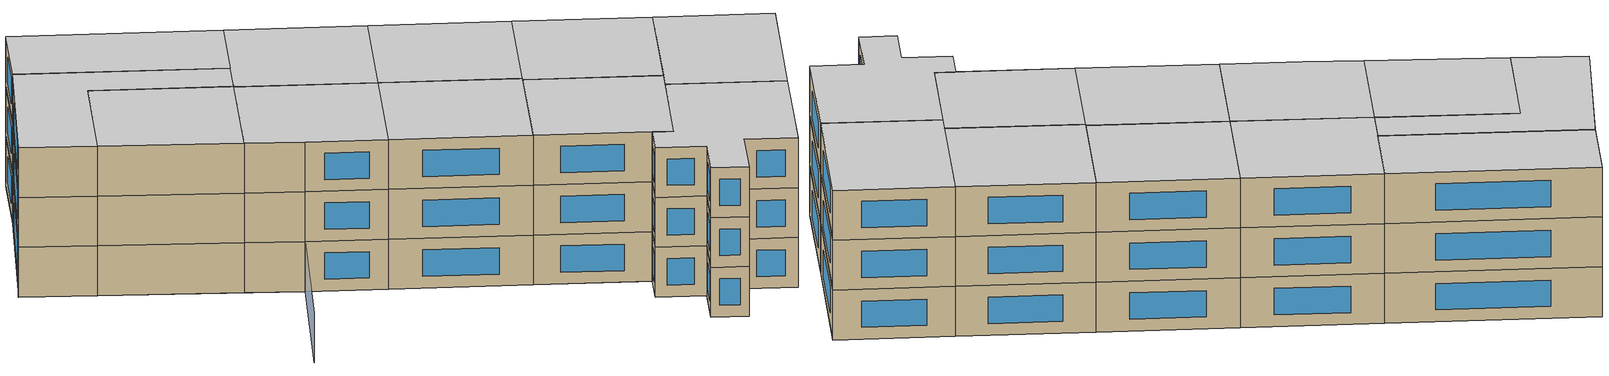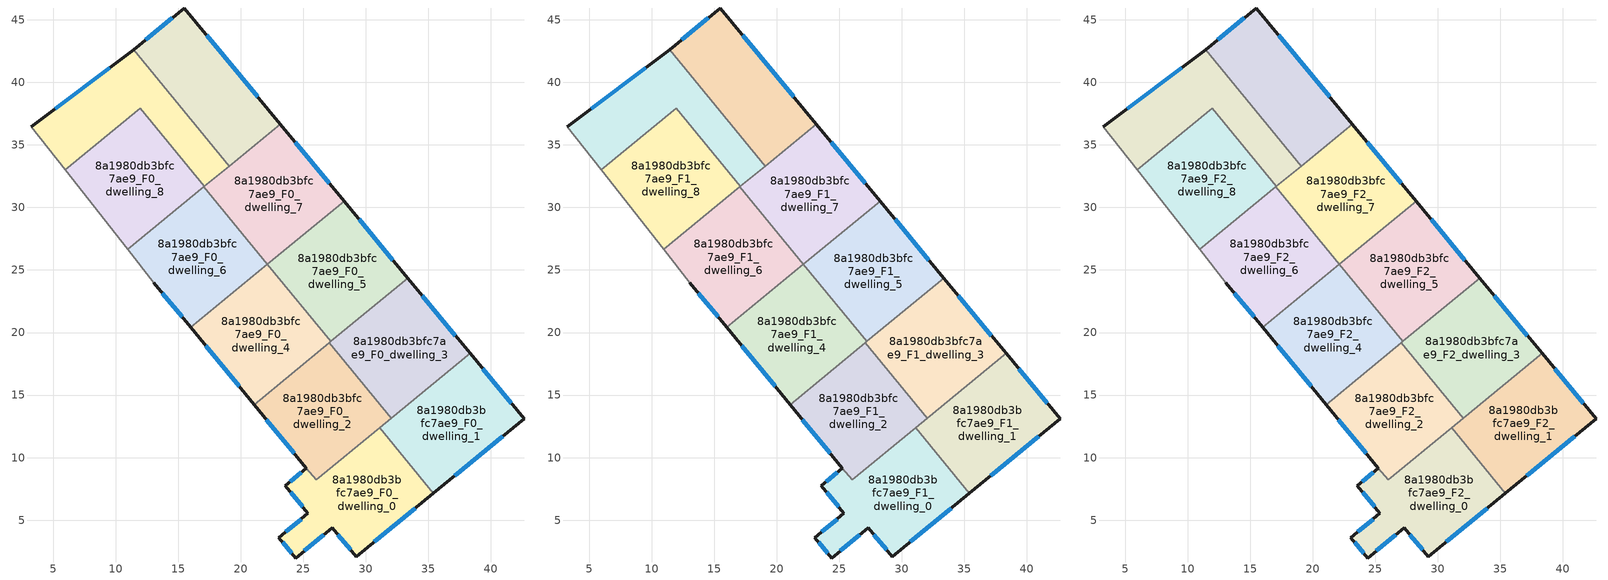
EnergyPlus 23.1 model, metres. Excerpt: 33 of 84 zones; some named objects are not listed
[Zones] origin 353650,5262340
8a1980db3bfc7ae9_F0_dwelling_0
 floor ground (EU_floor_Construction): 31.1,12.38 35.4,7.15 29.24,2.09 27.33,4.39 24.39,1.98 23.03,3.61 25.37,5.54 23.55,7.75 25.25,9.15 26.02,8.21 z0
 wall outside (EU_wall_Construction): 25.25,9.15 23.55,7.75 25.37,5.54 23.03,3.61 24.39,1.98 27.33,4.39 29.24,2.09 35.4,7.15 z0:3
 wall to 8a1980db3bfc7ae9_F0_dwelling_1 (EU_wall_Construction): 35.4,7.15 31.1,12.38 z0:3
 wall to 8a1980db3bfc7ae9_F0_dwelling_2 (EU_wall_Construction): 31.1,12.38 26.02,8.21 25.25,9.15 z0:3
 window (EU_Window_Construction): 23.98,7.23 24.95,6.06 / 24.85,8.82 23.95,8.08 / 30.68,3.28 33.95,5.96 / 27.78,3.85 28.79,2.63 / 25.08,2.54 26.64,3.83 / 23.35,3.23 24.07,2.36 / 24.82,5.09 23.58,4.06 z0.7:2.3
8a1980db3bfc7ae9_F0_dwelling_1
 floor ground (EU_floor_Construction): 38.33,18.33 42.65,13.11 35.4,7.15 31.1,12.38 z0
 wall outside (EU_wall_Construction): 35.4,7.15 42.65,13.11 38.33,18.33 z0:3
 wall to 8a1980db3bfc7ae9_F0_dwelling_3 (EU_wall_Construction): 38.33,18.33 32.04,13.16 z0:3
 wall to 8a1980db3bfc7ae9_F0_dwelling_2 (EU_wall_Construction): 32.04,13.16 31.1,12.38 z0:3
 window (EU_Window_Construction): 37.1,8.55 40.94,11.71 / 41.63,14.33 39.35,17.1 z0.7:2.3
8a1980db3bfc7ae9_F0_dwelling_10
 floor ground (EU_floor_Construction): 15.49,45.94 23.17,36.66 19.08,33.31 11.44,42.61 z0
 wall outside (EU_wall_Construction): 23.17,36.66 15.49,45.94 11.44,42.61 z0:3
 wall to 8a1980db3bfc7ae9_F0_dwelling_9 (EU_wall_Construction): 11.44,42.61 19.08,33.31 z0:3
 wall to 8a1980db3bfc7ae9_F0_dwelling_7 (EU_wall_Construction): 19.08,33.31 23.17,36.66 z0:3
 window (EU_Window_Construction): 14.54,45.16 12.39,43.39 / 21.37,38.84 17.3,43.76 z0.7:2.3
8a1980db3bfc7ae9_F0_dwelling_2
 floor ground (EU_floor_Construction): 27.09,19.19 32.04,13.16 26.02,8.21 21.07,14.24 z0
 wall outside (EU_wall_Construction): 21.07,14.24 25.25,9.15 z0:3
 wall to 8a1980db3bfc7ae9_F0_dwelling_3 (EU_wall_Construction): 32.04,13.16 27.09,19.19 z0:3
 wall to 8a1980db3bfc7ae9_F0_dwelling_4 (EU_wall_Construction): 27.09,19.19 21.07,14.24 z0:3
 window (EU_Window_Construction): 22.05,13.05 24.27,10.35 z0.7:2.3
8a1980db3bfc7ae9_F0_dwelling_3
 floor ground (EU_floor_Construction): 33.36,24.34 38.33,18.33 32.04,13.16 27.09,19.19 z0
 wall outside (EU_wall_Construction): 38.33,18.33 33.36,24.34 z0:3
 wall to 8a1980db3bfc7ae9_F0_dwelling_5 (EU_wall_Construction): 33.36,24.34 27.21,19.29 z0:3
 wall to 8a1980db3bfc7ae9_F0_dwelling_4 (EU_wall_Construction): 27.21,19.29 27.09,19.19 z0:3
 window (EU_Window_Construction): 37.16,19.74 34.53,22.93 z0.7:2.3
8a1980db3bfc7ae9_F0_dwelling_4
 floor ground (EU_floor_Construction): 22.14,25.46 27.21,19.29 21.07,14.24 16,20.41 z0
 wall outside (EU_wall_Construction): 16,20.41 21.07,14.24 z0:3
 wall to 8a1980db3bfc7ae9_F0_dwelling_5 (EU_wall_Construction): 27.21,19.29 22.14,25.46 z0:3
 wall to 8a1980db3bfc7ae9_F0_dwelling_6 (EU_wall_Construction): 22.14,25.45 16,20.41 z0:3
 window (EU_Window_Construction): 17.19,18.96 19.88,15.69 z0.7:2.3
8a1980db3bfc7ae9_F0_dwelling_5
 floor ground (EU_floor_Construction): 28.27,30.49 33.36,24.34 27.21,19.29 22.14,25.46 z0
 wall outside (EU_wall_Construction): 33.36,24.34 28.27,30.49 z0:3
 wall to 8a1980db3bfc7ae9_F0_dwelling_7 (EU_wall_Construction): 28.27,30.49 22.14,25.46 z0:3
 window (EU_Window_Construction): 32.16,25.78 29.47,29.05 z0.7:2.3
8a1980db3bfc7ae9_F0_dwelling_6
 floor ground (EU_floor_Construction): 17.05,31.64 22.14,25.45 16,20.41 13.05,24 10.98,26.65 z0
 wall outside (EU_wall_Construction): 13.05,24 16,20.41 z0:3
 wall adiabatic (EU_wall_Construction): 10.98,26.65 13.05,24 z0:3
 wall to 8a1980db3bfc7ae9_F0_dwelling_7 (EU_wall_Construction): 22.14,25.45 17.05,31.64 z0:3
 wall to 8a1980db3bfc7ae9_F0_dwelling_8 (EU_wall_Construction): 17.05,31.64 10.98,26.65 z0:3
 window (EU_Window_Construction): 13.75,23.16 15.31,21.25 z0.7:2.3
8a1980db3bfc7ae9_F0_dwelling_7
 floor ground (EU_floor_Construction): 23.17,36.66 28.27,30.49 22.14,25.45 17.05,31.64 z0
 wall outside (EU_wall_Construction): 28.27,30.49 23.17,36.66 z0:3
 wall to 8a1980db3bfc7ae9_F0_dwelling_9 (EU_wall_Construction): 19.08,33.31 17.1,31.68 z0:3
 wall to 8a1980db3bfc7ae9_F0_dwelling_8 (EU_wall_Construction): 17.1,31.68 17.05,31.64 z0:3
 window (EU_Window_Construction): 27.07,31.94 24.37,35.21 z0.7:2.3
8a1980db3bfc7ae9_F0_dwelling_8
 floor ground (EU_floor_Construction): 11.96,37.93 17.1,31.68 10.98,26.65 5.98,33.01 z0
 wall to 8a1980db3bfc7ae9_F0_dwelling_9 (EU_wall_Construction): 17.1,31.68 11.96,37.93 5.98,33.01 z0:3
 wall adiabatic (EU_wall_Construction): 5.98,33.01 10.98,26.65 z0:3
8a1980db3bfc7ae9_F0_dwelling_9
 floor ground (EU_floor_Construction): 11.44,42.61 19.08,33.31 17.1,31.68 11.96,37.93 5.98,33.01 3.28,36.45 z0
 wall outside (EU_wall_Construction): 11.44,42.61 3.28,36.45 z0:3
 wall adiabatic (EU_wall_Construction): 3.28,36.45 5.98,33.01 z0:3
 window (EU_Window_Construction): 9.52,41.16 5.19,37.9 z0.7:2.3
8a1980db3bfc7ae9_F1_dwelling_0
 floor to 8a1980db3bfc7ae9_F0_dwelling_0 (EU_floor_Construction): 31.1,12.38 35.4,7.15 29.24,2.09 27.33,4.39 24.39,1.98 23.03,3.61 25.37,5.54 23.55,7.75 25.25,9.15 26.02,8.21 z3
 wall outside (EU_wall_Construction): 25.25,9.15 23.55,7.75 25.37,5.54 23.03,3.61 24.39,1.98 27.33,4.39 29.24,2.09 35.4,7.15 z3:6
 wall to 8a1980db3bfc7ae9_F1_dwelling_1 (EU_wall_Construction): 35.4,7.15 31.1,12.38 z3:6
 wall to 8a1980db3bfc7ae9_F1_dwelling_2 (EU_wall_Construction): 31.1,12.38 26.02,8.21 25.25,9.15 z3:6
 window (EU_Window_Construction): 23.98,7.23 24.95,6.06 / 24.85,8.82 23.95,8.08 / 30.68,3.28 33.95,5.96 / 27.78,3.85 28.79,2.63 / 25.08,2.54 26.64,3.83 / 23.35,3.23 24.07,2.36 / 24.82,5.09 23.58,4.06 z3.7:5.3
8a1980db3bfc7ae9_F1_dwelling_1
 floor to 8a1980db3bfc7ae9_F0_dwelling_1 (EU_floor_Construction): 38.33,18.33 42.65,13.11 35.4,7.15 31.1,12.38 z3
 wall outside (EU_wall_Construction): 35.4,7.15 42.65,13.11 38.33,18.33 z3:6
 wall to 8a1980db3bfc7ae9_F1_dwelling_3 (EU_wall_Construction): 38.33,18.33 32.04,13.16 z3:6
 wall to 8a1980db3bfc7ae9_F1_dwelling_2 (EU_wall_Construction): 32.04,13.16 31.1,12.38 z3:6
 window (EU_Window_Construction): 37.1,8.55 40.94,11.71 / 41.63,14.33 39.35,17.1 z3.7:5.3
8a1980db3bfc7ae9_F1_dwelling_10
 floor to 8a1980db3bfc7ae9_F0_dwelling_10 (EU_floor_Construction): 15.49,45.94 23.17,36.66 19.08,33.31 11.44,42.61 z3
 wall outside (EU_wall_Construction): 23.17,36.66 15.49,45.94 11.44,42.61 z3:6
 wall to 8a1980db3bfc7ae9_F1_dwelling_9 (EU_wall_Construction): 11.44,42.61 19.08,33.31 z3:6
 wall to 8a1980db3bfc7ae9_F1_dwelling_7 (EU_wall_Construction): 19.08,33.31 23.17,36.66 z3:6
 window (EU_Window_Construction): 14.54,45.16 12.39,43.39 / 21.37,38.84 17.3,43.76 z3.7:5.3
8a1980db3bfc7ae9_F1_dwelling_2
 floor to 8a1980db3bfc7ae9_F0_dwelling_2 (EU_floor_Construction): 27.09,19.19 32.04,13.16 26.02,8.21 21.07,14.24 z3
 wall outside (EU_wall_Construction): 21.07,14.24 25.25,9.15 z3:6
 wall to 8a1980db3bfc7ae9_F1_dwelling_3 (EU_wall_Construction): 32.04,13.16 27.09,19.19 z3:6
 wall to 8a1980db3bfc7ae9_F1_dwelling_4 (EU_wall_Construction): 27.09,19.19 21.07,14.24 z3:6
 window (EU_Window_Construction): 22.05,13.05 24.27,10.35 z3.7:5.3
8a1980db3bfc7ae9_F1_dwelling_3
 floor to 8a1980db3bfc7ae9_F0_dwelling_3 (EU_floor_Construction): 33.36,24.34 38.33,18.33 32.04,13.16 27.09,19.19 z3
 wall outside (EU_wall_Construction): 38.33,18.33 33.36,24.34 z3:6
 wall to 8a1980db3bfc7ae9_F1_dwelling_5 (EU_wall_Construction): 33.36,24.34 27.21,19.29 z3:6
 wall to 8a1980db3bfc7ae9_F1_dwelling_4 (EU_wall_Construction): 27.21,19.29 27.09,19.19 z3:6
 window (EU_Window_Construction): 37.16,19.74 34.53,22.93 z3.7:5.3
8a1980db3bfc7ae9_F1_dwelling_4
 floor to 8a1980db3bfc7ae9_F0_dwelling_4 (EU_floor_Construction): 22.14,25.46 27.21,19.29 21.07,14.24 16,20.41 z3
 wall outside (EU_wall_Construction): 16,20.41 21.07,14.24 z3:6
 wall to 8a1980db3bfc7ae9_F1_dwelling_5 (EU_wall_Construction): 27.21,19.29 22.14,25.46 z3:6
 wall to 8a1980db3bfc7ae9_F1_dwelling_6 (EU_wall_Construction): 22.14,25.45 16,20.41 z3:6
 window (EU_Window_Construction): 17.19,18.96 19.88,15.69 z3.7:5.3
8a1980db3bfc7ae9_F1_dwelling_5
 floor to 8a1980db3bfc7ae9_F0_dwelling_5 (EU_floor_Construction): 28.27,30.49 33.36,24.34 27.21,19.29 22.14,25.46 z3
 wall outside (EU_wall_Construction): 33.36,24.34 28.27,30.49 z3:6
 wall to 8a1980db3bfc7ae9_F1_dwelling_7 (EU_wall_Construction): 28.27,30.49 22.14,25.46 z3:6
 window (EU_Window_Construction): 32.16,25.78 29.47,29.05 z3.7:5.3
8a1980db3bfc7ae9_F1_dwelling_6
 floor to 8a1980db3bfc7ae9_F0_dwelling_6 (EU_floor_Construction): 17.05,31.64 22.14,25.45 16,20.41 13.05,24 10.98,26.65 z3
 wall outside (EU_wall_Construction): 13.05,24 16,20.41 z3:6
 wall adiabatic (EU_wall_Construction): 10.98,26.65 13.05,24 z3:6
 wall to 8a1980db3bfc7ae9_F1_dwelling_7 (EU_wall_Construction): 22.14,25.45 17.05,31.64 z3:6
 wall to 8a1980db3bfc7ae9_F1_dwelling_8 (EU_wall_Construction): 17.05,31.64 10.98,26.65 z3:6
 window (EU_Window_Construction): 13.75,23.16 15.31,21.25 z3.7:5.3
8a1980db3bfc7ae9_F1_dwelling_7
 floor to 8a1980db3bfc7ae9_F0_dwelling_7 (EU_floor_Construction): 23.17,36.66 28.27,30.49 22.14,25.45 17.05,31.64 z3
 wall outside (EU_wall_Construction): 28.27,30.49 23.17,36.66 z3:6
 wall to 8a1980db3bfc7ae9_F1_dwelling_9 (EU_wall_Construction): 19.08,33.31 17.1,31.68 z3:6
 wall to 8a1980db3bfc7ae9_F1_dwelling_8 (EU_wall_Construction): 17.1,31.68 17.05,31.64 z3:6
 window (EU_Window_Construction): 27.07,31.94 24.37,35.21 z3.7:5.3
8a1980db3bfc7ae9_F1_dwelling_8
 floor to 8a1980db3bfc7ae9_F0_dwelling_8 (EU_floor_Construction): 11.96,37.93 17.1,31.68 10.98,26.65 5.98,33.01 z3
 wall to 8a1980db3bfc7ae9_F1_dwelling_9 (EU_wall_Construction): 17.1,31.68 11.96,37.93 5.98,33.01 z3:6
 wall adiabatic (EU_wall_Construction): 5.98,33.01 10.98,26.65 z3:6
8a1980db3bfc7ae9_F1_dwelling_9
 floor to 8a1980db3bfc7ae9_F0_dwelling_9 (EU_floor_Construction): 11.44,42.61 19.08,33.31 17.1,31.68 11.96,37.93 5.98,33.01 3.28,36.45 z3
 wall outside (EU_wall_Construction): 11.44,42.61 3.28,36.45 z3:6
 wall adiabatic (EU_wall_Construction): 3.28,36.45 5.98,33.01 z3:6
 window (EU_Window_Construction): 9.52,41.16 5.19,37.9 z3.7:5.3
8a1980db3bfc7ae9_F2_dwelling_0
 floor to 8a1980db3bfc7ae9_F1_dwelling_0 (EU_floor_Construction): 31.1,12.38 35.4,7.15 29.24,2.09 27.33,4.39 24.39,1.98 23.03,3.61 25.37,5.54 23.55,7.75 25.25,9.15 26.02,8.21 z6
 wall outside (EU_wall_Construction): 25.25,9.15 23.55,7.75 25.37,5.54 23.03,3.61 24.39,1.98 27.33,4.39 29.24,2.09 35.4,7.15 z6:9
 wall to 8a1980db3bfc7ae9_F2_dwelling_1 (EU_wall_Construction): 35.4,7.15 31.1,12.38 z6:9
 wall to 8a1980db3bfc7ae9_F2_dwelling_2 (EU_wall_Construction): 31.1,12.38 26.02,8.21 25.25,9.15 z6:9
 window (EU_Window_Construction): 23.98,7.23 24.95,6.06 / 24.85,8.82 23.95,8.08 / 30.68,3.28 33.95,5.96 / 27.78,3.85 28.79,2.63 / 25.08,2.54 26.64,3.83 / 23.35,3.23 24.07,2.36 / 24.82,5.09 23.58,4.06 z6.7:8.3
 ceiling to 8a1980db3bfc7ae9_F3_dwelling_0 (EU_floor_Construction): 35.4,7.15 31.1,12.38 26.02,8.21 25.25,9.15 23.55,7.75 25.37,5.54 23.03,3.61 24.39,1.98 27.33,4.39 29.24,2.09 z9
8a1980db3bfc7ae9_F2_dwelling_1
 floor to 8a1980db3bfc7ae9_F1_dwelling_1 (EU_floor_Construction): 38.33,18.33 42.65,13.11 35.4,7.15 31.1,12.38 z6
 wall outside (EU_wall_Construction): 35.4,7.15 42.65,13.11 38.33,18.33 z6:9
 wall to 8a1980db3bfc7ae9_F2_dwelling_3 (EU_wall_Construction): 38.33,18.33 32.04,13.16 z6:9
 wall to 8a1980db3bfc7ae9_F2_dwelling_2 (EU_wall_Construction): 32.04,13.16 31.1,12.38 z6:9
 window (EU_Window_Construction): 37.1,8.55 40.94,11.71 / 41.63,14.33 39.35,17.1 z6.7:8.3
 ceiling to 8a1980db3bfc7ae9_F3_dwelling_1 (EU_floor_Construction): 42.65,13.11 38.33,18.33 31.1,12.38 35.4,7.15 z9
8a1980db3bfc7ae9_F2_dwelling_10
 floor to 8a1980db3bfc7ae9_F1_dwelling_10 (EU_floor_Construction): 15.49,45.94 23.17,36.66 19.08,33.31 11.44,42.61 z6
 wall outside (EU_wall_Construction): 23.17,36.66 15.49,45.94 11.44,42.61 z6:9
 wall to 8a1980db3bfc7ae9_F2_dwelling_9 (EU_wall_Construction): 11.44,42.61 19.08,33.31 z6:9
 wall to 8a1980db3bfc7ae9_F2_dwelling_7 (EU_wall_Construction): 19.08,33.31 23.17,36.66 z6:9
 window (EU_Window_Construction): 14.54,45.16 12.39,43.39 / 21.37,38.84 17.3,43.76 z6.7:8.3
 ceiling to 8a1980db3bfc7ae9_F3_dwelling_10 (EU_floor_Construction): 23.17,36.66 15.49,45.94 11.44,42.61 19.08,33.31 z9
8a1980db3bfc7ae9_F2_dwelling_2
 floor to 8a1980db3bfc7ae9_F1_dwelling_2 (EU_floor_Construction): 27.09,19.19 32.04,13.16 26.02,8.21 21.07,14.24 z6
 wall outside (EU_wall_Construction): 21.07,14.24 25.25,9.15 z6:9
 wall to 8a1980db3bfc7ae9_F2_dwelling_3 (EU_wall_Construction): 32.04,13.16 27.09,19.19 z6:9
 wall to 8a1980db3bfc7ae9_F2_dwelling_4 (EU_wall_Construction): 27.09,19.19 21.07,14.24 z6:9
 window (EU_Window_Construction): 22.05,13.05 24.27,10.35 z6.7:8.3
 ceiling to 8a1980db3bfc7ae9_F3_dwelling_2 (EU_floor_Construction): 32.04,13.16 27.09,19.19 21.07,14.24 26.02,8.21 z9
8a1980db3bfc7ae9_F2_dwelling_3
 floor to 8a1980db3bfc7ae9_F1_dwelling_3 (EU_floor_Construction): 33.36,24.34 38.33,18.33 32.04,13.16 27.09,19.19 z6
 wall outside (EU_wall_Construction): 38.33,18.33 33.36,24.34 z6:9
 wall to 8a1980db3bfc7ae9_F2_dwelling_5 (EU_wall_Construction): 33.36,24.34 27.21,19.29 z6:9
 wall to 8a1980db3bfc7ae9_F2_dwelling_4 (EU_wall_Construction): 27.21,19.29 27.09,19.19 z6:9
 window (EU_Window_Construction): 37.16,19.74 34.53,22.93 z6.7:8.3
 ceiling to 8a1980db3bfc7ae9_F3_dwelling_3 (EU_floor_Construction): 38.33,18.33 33.36,24.34 27.09,19.19 32.04,13.16 z9
8a1980db3bfc7ae9_F2_dwelling_4
 floor to 8a1980db3bfc7ae9_F1_dwelling_4 (EU_floor_Construction): 22.14,25.46 27.21,19.29 21.07,14.24 16,20.41 z6
 wall outside (EU_wall_Construction): 16,20.41 21.07,14.24 z6:9
 wall to 8a1980db3bfc7ae9_F2_dwelling_5 (EU_wall_Construction): 27.21,19.29 22.14,25.46 z6:9
 wall to 8a1980db3bfc7ae9_F2_dwelling_6 (EU_wall_Construction): 22.14,25.45 16,20.41 z6:9
 window (EU_Window_Construction): 17.19,18.96 19.88,15.69 z6.7:8.3
 ceiling to 8a1980db3bfc7ae9_F3_dwelling_4 (EU_floor_Construction): 27.21,19.29 22.14,25.46 16,20.41 21.07,14.24 z9
8a1980db3bfc7ae9_F2_dwelling_5
 floor to 8a1980db3bfc7ae9_F1_dwelling_5 (EU_floor_Construction): 28.27,30.49 33.36,24.34 27.21,19.29 22.14,25.46 z6
 wall outside (EU_wall_Construction): 33.36,24.34 28.27,30.49 z6:9
 wall to 8a1980db3bfc7ae9_F2_dwelling_7 (EU_wall_Construction): 28.27,30.49 22.14,25.46 z6:9
 window (EU_Window_Construction): 32.16,25.78 29.47,29.05 z6.7:8.3
 ceiling to 8a1980db3bfc7ae9_F3_dwelling_5 (EU_floor_Construction): 33.36,24.34 28.27,30.49 22.14,25.46 27.21,19.29 z9
8a1980db3bfc7ae9_F2_dwelling_6
 floor to 8a1980db3bfc7ae9_F1_dwelling_6 (EU_floor_Construction): 17.05,31.64 22.14,25.45 16,20.41 13.05,24 10.98,26.65 z6
 wall outside (EU_wall_Construction): 13.05,24 16,20.41 z6:9
 wall adiabatic (EU_wall_Construction): 10.98,26.65 13.05,24 z6:9
 wall to 8a1980db3bfc7ae9_F2_dwelling_7 (EU_wall_Construction): 22.14,25.45 17.05,31.64 z6:9
 wall to 8a1980db3bfc7ae9_F2_dwelling_8 (EU_wall_Construction): 17.05,31.64 10.98,26.65 z6:9
 window (EU_Window_Construction): 13.75,23.16 15.31,21.25 z6.7:8.3
 ceiling to 8a1980db3bfc7ae9_F3_dwelling_6 (EU_floor_Construction): 22.14,25.45 17.05,31.64 10.98,26.65 13.05,24 16,20.41 z9
8a1980db3bfc7ae9_F2_dwelling_7
 floor to 8a1980db3bfc7ae9_F1_dwelling_7 (EU_floor_Construction): 23.17,36.66 28.27,30.49 22.14,25.45 17.05,31.64 z6
 wall outside (EU_wall_Construction): 28.27,30.49 23.17,36.66 z6:9
 wall to 8a1980db3bfc7ae9_F2_dwelling_9 (EU_wall_Construction): 19.08,33.31 17.1,31.68 z6:9
 wall to 8a1980db3bfc7ae9_F2_dwelling_8 (EU_wall_Construction): 17.1,31.68 17.05,31.64 z6:9
 window (EU_Window_Construction): 27.07,31.94 24.37,35.21 z6.7:8.3
 ceiling to 8a1980db3bfc7ae9_F3_dwelling_7 (EU_floor_Construction): 28.27,30.49 23.17,36.66 17.05,31.64 22.14,25.45 z9
8a1980db3bfc7ae9_F2_dwelling_8
 floor to 8a1980db3bfc7ae9_F1_dwelling_8 (EU_floor_Construction): 11.96,37.93 17.1,31.68 10.98,26.65 5.98,33.01 z6
 wall to 8a1980db3bfc7ae9_F2_dwelling_9 (EU_wall_Construction): 17.1,31.68 11.96,37.93 5.98,33.01 z6:9
 wall adiabatic (EU_wall_Construction): 5.98,33.01 10.98,26.65 z6:9
 ceiling to 8a1980db3bfc7ae9_F3_dwelling_8 (EU_floor_Construction): 17.1,31.68 11.96,37.93 5.98,33.01 10.98,26.65 z9
8a1980db3bfc7ae9_F2_dwelling_9
 floor to 8a1980db3bfc7ae9_F1_dwelling_9 (EU_floor_Construction): 11.44,42.61 19.08,33.31 17.1,31.68 11.96,37.93 5.98,33.01 3.28,36.45 z6
 wall outside (EU_wall_Construction): 11.44,42.61 3.28,36.45 z6:9
 wall adiabatic (EU_wall_Construction): 3.28,36.45 5.98,33.01 z6:9
 window (EU_Window_Construction): 9.52,41.16 5.19,37.9 z6.7:8.3
 ceiling to 8a1980db3bfc7ae9_F3_dwelling_9 (EU_floor_Construction): 19.08,33.31 11.44,42.61 3.28,36.45 5.98,33.01 11.96,37.93 17.1,31.68 z9
shading: 3.26,36.47 13.05,24 / 13.05,24 5.26,17.88 z0:3
[Building]
EU S2 Campaign: North Axis=0; Terrain=City; Solar Distribution=FullExterior
[Site:Location]
Budapest.Ferenc.Liszt.Intl.AP: Latitude=47.437; Longitude=19.256; Time Zone=1; Elevation=185
[SizingPeriod:WeatherFileDays]
AnnualSizingPeriod: Begin Month=1; Begin Day of Month=1; End Month=12; End Day of Month=31; Day of Week for Start Day=Monday; Use Weather File Daylight Saving Period=No; Use Weather File Rain and Snow Indicators=No
[MATERIAL]
EU_InternalMass_Material: Roughness=MediumRough; Thickness=0.1; Conductivity=1; Density=1800; Specific Heat=900; Thermal Absorptance=0.9; Solar Absorptance=0.7; Visible Absorptance=0.7
[MATERIAL:NOMASS] Roughness=MediumRough; Thermal Absorptance=0.9; Solar Absorptance=0.7; Visible Absorptance=0.7
Name | Thermal Resistance
EU_wall_NoMass | 0.832559
EU_floor_NoMass | 0.872794
[WINDOWMATERIAL:SIMPLEGLAZINGSYSTEM]
EU_Window_SimpleGlazing: UFactor=2.79869; Solar Heat Gain Coefficient=0.75; Visible Transmittance=0.75
[CONSTRUCTION]
EU_wall_Construction: EU_wall_NoMass
EU_floor_Construction: EU_floor_NoMass
EU_Window_Construction: EU_Window_SimpleGlazing
EU_InternalMass_Construction: EU_InternalMass_Material
[ZONE] Type=1; Multiplier=1; Ceiling Height=autocalculate; Floor Area=autocalculate; Part of Total Floor Area=Yes
Name | Volume
8a1980db3bfc7ae9_F0_dwelling_0; 8a1980db3bfc7ae9_F1_dwelling_0; 8a1980db3bfc7ae9_F2_dwelling_0 | 198.366
8a1980db3bfc7ae9_F0_dwelling_1; 8a1980db3bfc7ae9_F1_dwelling_1; 8a1980db3bfc7ae9_F2_dwelling_1; 8a1980db3bfc7ae9_F0_dwelling_5; 8a1980db3bfc7ae9_F1_dwelling_5; 8a1980db3bfc7ae9_F2_dwelling_5; 8a1980db3bfc7ae9_F0_dwelling_6; 8a1980db3bfc7ae9_F1_dwelling_6; 8a1980db3bfc7ae9_F2_dwelling_6; 8a1980db3bfc7ae9_F0_dwelling_7; 8a1980db3bfc7ae9_F1_dwelling_7; 8a1980db3bfc7ae9_F2_dwelling_7 | 190.358
8a1980db3bfc7ae9_F0_dwelling_10; 8a1980db3bfc7ae9_F1_dwelling_10; 8a1980db3bfc7ae9_F2_dwelling_10 | 190.359
8a1980db3bfc7ae9_F0_dwelling_2; 8a1980db3bfc7ae9_F1_dwelling_2; 8a1980db3bfc7ae9_F2_dwelling_2 | 182.343
8a1980db3bfc7ae9_F0_dwelling_3; 8a1980db3bfc7ae9_F1_dwelling_3; 8a1980db3bfc7ae9_F2_dwelling_3 | 190.367
8a1980db3bfc7ae9_F0_dwelling_4; 8a1980db3bfc7ae9_F1_dwelling_4; 8a1980db3bfc7ae9_F2_dwelling_4 | 190.354
8a1980db3bfc7ae9_F0_dwelling_8; 8a1980db3bfc7ae9_F1_dwelling_8; 8a1980db3bfc7ae9_F2_dwelling_8 | 190.348
8a1980db3bfc7ae9_F0_dwelling_9; 8a1980db3bfc7ae9_F1_dwelling_9; 8a1980db3bfc7ae9_F2_dwelling_9 | 190.388
[INTERNALMASS] Construction=EU_InternalMass_Construction
Name | Zone or ZoneList | Surface Area
8a1980db3bfc7ae9_F0_dwelling_0_EU_InternalMass | 8a1980db3bfc7ae9_F0_dwelling_0 | 66.1237
8a1980db3bfc7ae9_F0_dwelling_1_EU_InternalMass | 8a1980db3bfc7ae9_F0_dwelling_1 | 63.4524
8a1980db3bfc7ae9_F0_dwelling_2_EU_InternalMass | 8a1980db3bfc7ae9_F0_dwelling_2 | 60.7858
8a1980db3bfc7ae9_F0_dwelling_3_EU_InternalMass | 8a1980db3bfc7ae9_F0_dwelling_3 | 63.4542
8a1980db3bfc7ae9_F0_dwelling_4_EU_InternalMass | 8a1980db3bfc7ae9_F0_dwelling_4 | 63.4505
8a1980db3bfc7ae9_F0_dwelling_5_EU_InternalMass | 8a1980db3bfc7ae9_F0_dwelling_5 | 63.4534
8a1980db3bfc7ae9_F0_dwelling_6_EU_InternalMass | 8a1980db3bfc7ae9_F0_dwelling_6 | 63.4526
8a1980db3bfc7ae9_F0_dwelling_7_EU_InternalMass | 8a1980db3bfc7ae9_F0_dwelling_7 | 63.4531
8a1980db3bfc7ae9_F0_dwelling_8_EU_InternalMass | 8a1980db3bfc7ae9_F0_dwelling_8 | 63.4499
8a1980db3bfc7ae9_F0_dwelling_9_EU_InternalMass | 8a1980db3bfc7ae9_F0_dwelling_9 | 63.4626
8a1980db3bfc7ae9_F0_dwelling_10_EU_InternalMass | 8a1980db3bfc7ae9_F0_dwelling_10 | 63.45
8a1980db3bfc7ae9_F1_dwelling_0_EU_InternalMass | 8a1980db3bfc7ae9_F1_dwelling_0 | 66.1237
8a1980db3bfc7ae9_F1_dwelling_1_EU_InternalMass | 8a1980db3bfc7ae9_F1_dwelling_1 | 63.4524
8a1980db3bfc7ae9_F1_dwelling_2_EU_InternalMass | 8a1980db3bfc7ae9_F1_dwelling_2 | 60.7858
8a1980db3bfc7ae9_F1_dwelling_3_EU_InternalMass | 8a1980db3bfc7ae9_F1_dwelling_3 | 63.4542
8a1980db3bfc7ae9_F1_dwelling_4_EU_InternalMass | 8a1980db3bfc7ae9_F1_dwelling_4 | 63.4505
8a1980db3bfc7ae9_F1_dwelling_5_EU_InternalMass | 8a1980db3bfc7ae9_F1_dwelling_5 | 63.4534
8a1980db3bfc7ae9_F1_dwelling_6_EU_InternalMass | 8a1980db3bfc7ae9_F1_dwelling_6 | 63.4526
8a1980db3bfc7ae9_F1_dwelling_7_EU_InternalMass | 8a1980db3bfc7ae9_F1_dwelling_7 | 63.4531
8a1980db3bfc7ae9_F1_dwelling_8_EU_InternalMass | 8a1980db3bfc7ae9_F1_dwelling_8 | 63.4499
8a1980db3bfc7ae9_F1_dwelling_9_EU_InternalMass | 8a1980db3bfc7ae9_F1_dwelling_9 | 63.4626
8a1980db3bfc7ae9_F1_dwelling_10_EU_InternalMass | 8a1980db3bfc7ae9_F1_dwelling_10 | 63.45
8a1980db3bfc7ae9_F2_dwelling_0_EU_InternalMass | 8a1980db3bfc7ae9_F2_dwelling_0 | 66.1237
8a1980db3bfc7ae9_F2_dwelling_1_EU_InternalMass | 8a1980db3bfc7ae9_F2_dwelling_1 | 63.4524
8a1980db3bfc7ae9_F2_dwelling_2_EU_InternalMass | 8a1980db3bfc7ae9_F2_dwelling_2 | 60.7858
8a1980db3bfc7ae9_F2_dwelling_3_EU_InternalMass | 8a1980db3bfc7ae9_F2_dwelling_3 | 63.4542
8a1980db3bfc7ae9_F2_dwelling_4_EU_InternalMass | 8a1980db3bfc7ae9_F2_dwelling_4 | 63.4505
8a1980db3bfc7ae9_F2_dwelling_5_EU_InternalMass | 8a1980db3bfc7ae9_F2_dwelling_5 | 63.4534
8a1980db3bfc7ae9_F2_dwelling_6_EU_InternalMass | 8a1980db3bfc7ae9_F2_dwelling_6 | 63.4526
8a1980db3bfc7ae9_F2_dwelling_7_EU_InternalMass | 8a1980db3bfc7ae9_F2_dwelling_7 | 63.4531
8a1980db3bfc7ae9_F2_dwelling_8_EU_InternalMass | 8a1980db3bfc7ae9_F2_dwelling_8 | 63.4499
8a1980db3bfc7ae9_F2_dwelling_9_EU_InternalMass | 8a1980db3bfc7ae9_F2_dwelling_9 | 63.4626
8a1980db3bfc7ae9_F2_dwelling_10_EU_InternalMass | 8a1980db3bfc7ae9_F2_dwelling_10 | 63.45
[OTHEREQUIPMENT] Fuel Type=Electricity; Design Level Calculation Method=Watts/Area; Power per Zone Floor Area=1; Fraction Latent=0; Fraction Radiant=0; Fraction Lost=0; Carbon Dioxide Generation Rate=0; EndUse Subcategory=EU_Step8_InternalGains
Name | Zone or ZoneList or Space or SpaceList | Schedule
EU_Step8_InternalGain_8a1980db3bfc7ae9_F0_dwelling_0_f000 | 8a1980db3bfc7ae9_F0_dwelling_0 | EU_Step8_GainSchedule_8a1980db3bfc7ae9_F0_dwelling_0_f000
EU_Step8_InternalGain_8a1980db3bfc7ae9_F0_dwelling_1_f000 | 8a1980db3bfc7ae9_F0_dwelling_1 | EU_Step8_GainSchedule_8a1980db3bfc7ae9_F0_dwelling_1_f000
EU_Step8_InternalGain_8a1980db3bfc7ae9_F0_dwelling_2_f000 | 8a1980db3bfc7ae9_F0_dwelling_2 | EU_Step8_GainSchedule_8a1980db3bfc7ae9_F0_dwelling_2_f000
EU_Step8_InternalGain_8a1980db3bfc7ae9_F0_dwelling_3_f000 | 8a1980db3bfc7ae9_F0_dwelling_3 | EU_Step8_GainSchedule_8a1980db3bfc7ae9_F0_dwelling_3_f000
EU_Step8_InternalGain_8a1980db3bfc7ae9_F0_dwelling_4_f000 | 8a1980db3bfc7ae9_F0_dwelling_4 | EU_Step8_GainSchedule_8a1980db3bfc7ae9_F0_dwelling_4_f000
EU_Step8_InternalGain_8a1980db3bfc7ae9_F0_dwelling_5_f000 | 8a1980db3bfc7ae9_F0_dwelling_5 | EU_Step8_GainSchedule_8a1980db3bfc7ae9_F0_dwelling_5_f000
EU_Step8_InternalGain_8a1980db3bfc7ae9_F0_dwelling_6_f000 | 8a1980db3bfc7ae9_F0_dwelling_6 | EU_Step8_GainSchedule_8a1980db3bfc7ae9_F0_dwelling_6_f000
EU_Step8_InternalGain_8a1980db3bfc7ae9_F0_dwelling_7_f000 | 8a1980db3bfc7ae9_F0_dwelling_7 | EU_Step8_GainSchedule_8a1980db3bfc7ae9_F0_dwelling_7_f000
EU_Step8_InternalGain_8a1980db3bfc7ae9_F0_dwelling_8_f000 | 8a1980db3bfc7ae9_F0_dwelling_8 | EU_Step8_GainSchedule_8a1980db3bfc7ae9_F0_dwelling_8_f000
EU_Step8_InternalGain_8a1980db3bfc7ae9_F0_dwelling_9_f000 | 8a1980db3bfc7ae9_F0_dwelling_9 | EU_Step8_GainSchedule_8a1980db3bfc7ae9_F0_dwelling_9_f000
EU_Step8_InternalGain_8a1980db3bfc7ae9_F0_dwelling_10_f000 | 8a1980db3bfc7ae9_F0_dwelling_10 | EU_Step8_GainSchedule_8a1980db3bfc7ae9_F0_dwelling_10_f000
EU_Step8_InternalGain_8a1980db3bfc7ae9_F1_dwelling_0_f000 | 8a1980db3bfc7ae9_F1_dwelling_0 | EU_Step8_GainSchedule_8a1980db3bfc7ae9_F1_dwelling_0_f000
EU_Step8_InternalGain_8a1980db3bfc7ae9_F1_dwelling_1_f000 | 8a1980db3bfc7ae9_F1_dwelling_1 | EU_Step8_GainSchedule_8a1980db3bfc7ae9_F1_dwelling_1_f000
EU_Step8_InternalGain_8a1980db3bfc7ae9_F1_dwelling_2_f000 | 8a1980db3bfc7ae9_F1_dwelling_2 | EU_Step8_GainSchedule_8a1980db3bfc7ae9_F1_dwelling_2_f000
EU_Step8_InternalGain_8a1980db3bfc7ae9_F1_dwelling_3_f000 | 8a1980db3bfc7ae9_F1_dwelling_3 | EU_Step8_GainSchedule_8a1980db3bfc7ae9_F1_dwelling_3_f000
EU_Step8_InternalGain_8a1980db3bfc7ae9_F1_dwelling_4_f000 | 8a1980db3bfc7ae9_F1_dwelling_4 | EU_Step8_GainSchedule_8a1980db3bfc7ae9_F1_dwelling_4_f000
EU_Step8_InternalGain_8a1980db3bfc7ae9_F1_dwelling_5_f000 | 8a1980db3bfc7ae9_F1_dwelling_5 | EU_Step8_GainSchedule_8a1980db3bfc7ae9_F1_dwelling_5_f000
EU_Step8_InternalGain_8a1980db3bfc7ae9_F1_dwelling_6_f000 | 8a1980db3bfc7ae9_F1_dwelling_6 | EU_Step8_GainSchedule_8a1980db3bfc7ae9_F1_dwelling_6_f000
EU_Step8_InternalGain_8a1980db3bfc7ae9_F1_dwelling_7_f000 | 8a1980db3bfc7ae9_F1_dwelling_7 | EU_Step8_GainSchedule_8a1980db3bfc7ae9_F1_dwelling_7_f000
EU_Step8_InternalGain_8a1980db3bfc7ae9_F1_dwelling_8_f000 | 8a1980db3bfc7ae9_F1_dwelling_8 | EU_Step8_GainSchedule_8a1980db3bfc7ae9_F1_dwelling_8_f000
EU_Step8_InternalGain_8a1980db3bfc7ae9_F1_dwelling_9_f000 | 8a1980db3bfc7ae9_F1_dwelling_9 | EU_Step8_GainSchedule_8a1980db3bfc7ae9_F1_dwelling_9_f000
EU_Step8_InternalGain_8a1980db3bfc7ae9_F1_dwelling_10_f000 | 8a1980db3bfc7ae9_F1_dwelling_10 | EU_Step8_GainSchedule_8a1980db3bfc7ae9_F1_dwelling_10_f000
EU_Step8_InternalGain_8a1980db3bfc7ae9_F2_dwelling_0_f000 | 8a1980db3bfc7ae9_F2_dwelling_0 | EU_Step8_GainSchedule_8a1980db3bfc7ae9_F2_dwelling_0_f000
EU_Step8_InternalGain_8a1980db3bfc7ae9_F2_dwelling_1_f000 | 8a1980db3bfc7ae9_F2_dwelling_1 | EU_Step8_GainSchedule_8a1980db3bfc7ae9_F2_dwelling_1_f000
EU_Step8_InternalGain_8a1980db3bfc7ae9_F2_dwelling_2_f000 | 8a1980db3bfc7ae9_F2_dwelling_2 | EU_Step8_GainSchedule_8a1980db3bfc7ae9_F2_dwelling_2_f000
EU_Step8_InternalGain_8a1980db3bfc7ae9_F2_dwelling_3_f000 | 8a1980db3bfc7ae9_F2_dwelling_3 | EU_Step8_GainSchedule_8a1980db3bfc7ae9_F2_dwelling_3_f000
EU_Step8_InternalGain_8a1980db3bfc7ae9_F2_dwelling_4_f000 | 8a1980db3bfc7ae9_F2_dwelling_4 | EU_Step8_GainSchedule_8a1980db3bfc7ae9_F2_dwelling_4_f000
EU_Step8_InternalGain_8a1980db3bfc7ae9_F2_dwelling_5_f000 | 8a1980db3bfc7ae9_F2_dwelling_5 | EU_Step8_GainSchedule_8a1980db3bfc7ae9_F2_dwelling_5_f000
EU_Step8_InternalGain_8a1980db3bfc7ae9_F2_dwelling_6_f000 | 8a1980db3bfc7ae9_F2_dwelling_6 | EU_Step8_GainSchedule_8a1980db3bfc7ae9_F2_dwelling_6_f000
EU_Step8_InternalGain_8a1980db3bfc7ae9_F2_dwelling_7_f000 | 8a1980db3bfc7ae9_F2_dwelling_7 | EU_Step8_GainSchedule_8a1980db3bfc7ae9_F2_dwelling_7_f000
EU_Step8_InternalGain_8a1980db3bfc7ae9_F2_dwelling_8_f000 | 8a1980db3bfc7ae9_F2_dwelling_8 | EU_Step8_GainSchedule_8a1980db3bfc7ae9_F2_dwelling_8_f000
EU_Step8_InternalGain_8a1980db3bfc7ae9_F2_dwelling_9_f000 | 8a1980db3bfc7ae9_F2_dwelling_9 | EU_Step8_GainSchedule_8a1980db3bfc7ae9_F2_dwelling_9_f000
EU_Step8_InternalGain_8a1980db3bfc7ae9_F2_dwelling_10_f000 | 8a1980db3bfc7ae9_F2_dwelling_10 | EU_Step8_GainSchedule_8a1980db3bfc7ae9_F2_dwelling_10_f000
[ZONEVENTILATION:DESIGNFLOWRATE] Schedule=EU_AlwaysOn; Design Flow Rate Calculation Method=AirChanges/Hour; Air Changes per Hour=0.475469; Ventilation Type=Natural; Fan Pressure Rise=0; Fan Total Efficiency=1; Constant Term Coefficient=1; Temperature Term Coefficient=0; Velocity Term Coefficient=0; Velocity Squared Term Coefficient=0; Minimum Indoor Temperature=-100; Maximum Indoor Temperature=100; Delta Temperature=-100; Minimum Outdoor Temperature=-100; Maximum Outdoor Temperature=100; Maximum Wind Speed=40
Name | Zone or ZoneList or Space or SpaceList
EU_ConstantAir_8a1980db3bfc7ae9_F0_dwelling_0 | 8a1980db3bfc7ae9_F0_dwelling_0
EU_ConstantAir_8a1980db3bfc7ae9_F0_dwelling_1 | 8a1980db3bfc7ae9_F0_dwelling_1
EU_ConstantAir_8a1980db3bfc7ae9_F0_dwelling_2 | 8a1980db3bfc7ae9_F0_dwelling_2
EU_ConstantAir_8a1980db3bfc7ae9_F0_dwelling_3 | 8a1980db3bfc7ae9_F0_dwelling_3
EU_ConstantAir_8a1980db3bfc7ae9_F0_dwelling_4 | 8a1980db3bfc7ae9_F0_dwelling_4
EU_ConstantAir_8a1980db3bfc7ae9_F0_dwelling_5 | 8a1980db3bfc7ae9_F0_dwelling_5
EU_ConstantAir_8a1980db3bfc7ae9_F0_dwelling_6 | 8a1980db3bfc7ae9_F0_dwelling_6
EU_ConstantAir_8a1980db3bfc7ae9_F0_dwelling_7 | 8a1980db3bfc7ae9_F0_dwelling_7
EU_ConstantAir_8a1980db3bfc7ae9_F0_dwelling_8 | 8a1980db3bfc7ae9_F0_dwelling_8
EU_ConstantAir_8a1980db3bfc7ae9_F0_dwelling_9 | 8a1980db3bfc7ae9_F0_dwelling_9
EU_ConstantAir_8a1980db3bfc7ae9_F0_dwelling_10 | 8a1980db3bfc7ae9_F0_dwelling_10
EU_ConstantAir_8a1980db3bfc7ae9_F1_dwelling_0 | 8a1980db3bfc7ae9_F1_dwelling_0
EU_ConstantAir_8a1980db3bfc7ae9_F1_dwelling_1 | 8a1980db3bfc7ae9_F1_dwelling_1
EU_ConstantAir_8a1980db3bfc7ae9_F1_dwelling_2 | 8a1980db3bfc7ae9_F1_dwelling_2
EU_ConstantAir_8a1980db3bfc7ae9_F1_dwelling_3 | 8a1980db3bfc7ae9_F1_dwelling_3
EU_ConstantAir_8a1980db3bfc7ae9_F1_dwelling_4 | 8a1980db3bfc7ae9_F1_dwelling_4
EU_ConstantAir_8a1980db3bfc7ae9_F1_dwelling_5 | 8a1980db3bfc7ae9_F1_dwelling_5
EU_ConstantAir_8a1980db3bfc7ae9_F1_dwelling_6 | 8a1980db3bfc7ae9_F1_dwelling_6
EU_ConstantAir_8a1980db3bfc7ae9_F1_dwelling_7 | 8a1980db3bfc7ae9_F1_dwelling_7
EU_ConstantAir_8a1980db3bfc7ae9_F1_dwelling_8 | 8a1980db3bfc7ae9_F1_dwelling_8
EU_ConstantAir_8a1980db3bfc7ae9_F1_dwelling_9 | 8a1980db3bfc7ae9_F1_dwelling_9
EU_ConstantAir_8a1980db3bfc7ae9_F1_dwelling_10 | 8a1980db3bfc7ae9_F1_dwelling_10
EU_ConstantAir_8a1980db3bfc7ae9_F2_dwelling_0 | 8a1980db3bfc7ae9_F2_dwelling_0
EU_ConstantAir_8a1980db3bfc7ae9_F2_dwelling_1 | 8a1980db3bfc7ae9_F2_dwelling_1
EU_ConstantAir_8a1980db3bfc7ae9_F2_dwelling_2 | 8a1980db3bfc7ae9_F2_dwelling_2
EU_ConstantAir_8a1980db3bfc7ae9_F2_dwelling_3 | 8a1980db3bfc7ae9_F2_dwelling_3
EU_ConstantAir_8a1980db3bfc7ae9_F2_dwelling_4 | 8a1980db3bfc7ae9_F2_dwelling_4
EU_ConstantAir_8a1980db3bfc7ae9_F2_dwelling_5 | 8a1980db3bfc7ae9_F2_dwelling_5
EU_ConstantAir_8a1980db3bfc7ae9_F2_dwelling_6 | 8a1980db3bfc7ae9_F2_dwelling_6
EU_ConstantAir_8a1980db3bfc7ae9_F2_dwelling_7 | 8a1980db3bfc7ae9_F2_dwelling_7
EU_ConstantAir_8a1980db3bfc7ae9_F2_dwelling_8 | 8a1980db3bfc7ae9_F2_dwelling_8
EU_ConstantAir_8a1980db3bfc7ae9_F2_dwelling_9 | 8a1980db3bfc7ae9_F2_dwelling_9
EU_ConstantAir_8a1980db3bfc7ae9_F2_dwelling_10 | 8a1980db3bfc7ae9_F2_dwelling_10
[HVACTEMPLATE:THERMOSTAT] Constant Heating Setpoint=20; Constant Cooling Setpoint=50
EU_HeatOnly_8a1980db3bfc7ae9_F0_dwelling_0; EU_HeatOnly_8a1980db3bfc7ae9_F0_dwelling_1; EU_HeatOnly_8a1980db3bfc7ae9_F0_dwelling_2; EU_HeatOnly_8a1980db3bfc7ae9_F0_dwelling_3; EU_HeatOnly_8a1980db3bfc7ae9_F0_dwelling_4; EU_HeatOnly_8a1980db3bfc7ae9_F0_dwelling_5; EU_HeatOnly_8a1980db3bfc7ae9_F0_dwelling_6; EU_HeatOnly_8a1980db3bfc7ae9_F0_dwelling_7; EU_HeatOnly_8a1980db3bfc7ae9_F0_dwelling_8; EU_HeatOnly_8a1980db3bfc7ae9_F0_dwelling_9; EU_HeatOnly_8a1980db3bfc7ae9_F0_dwelling_10; EU_HeatOnly_8a1980db3bfc7ae9_F1_dwelling_0; EU_HeatOnly_8a1980db3bfc7ae9_F1_dwelling_1; EU_HeatOnly_8a1980db3bfc7ae9_F1_dwelling_2; EU_HeatOnly_8a1980db3bfc7ae9_F1_dwelling_3; EU_HeatOnly_8a1980db3bfc7ae9_F1_dwelling_4; EU_HeatOnly_8a1980db3bfc7ae9_F1_dwelling_5; EU_HeatOnly_8a1980db3bfc7ae9_F1_dwelling_6; EU_HeatOnly_8a1980db3bfc7ae9_F1_dwelling_7; EU_HeatOnly_8a1980db3bfc7ae9_F1_dwelling_8; EU_HeatOnly_8a1980db3bfc7ae9_F1_dwelling_9; EU_HeatOnly_8a1980db3bfc7ae9_F1_dwelling_10; EU_HeatOnly_8a1980db3bfc7ae9_F2_dwelling_0; EU_HeatOnly_8a1980db3bfc7ae9_F2_dwelling_1; EU_HeatOnly_8a1980db3bfc7ae9_F2_dwelling_2; EU_HeatOnly_8a1980db3bfc7ae9_F2_dwelling_3; EU_HeatOnly_8a1980db3bfc7ae9_F2_dwelling_4; EU_HeatOnly_8a1980db3bfc7ae9_F2_dwelling_5; EU_HeatOnly_8a1980db3bfc7ae9_F2_dwelling_6; EU_HeatOnly_8a1980db3bfc7ae9_F2_dwelling_7
[HVACTEMPLATE:ZONE:IDEALLOADSAIRSYSTEM] System Availability Schedule=EU_AlwaysOn; Maximum Heating Supply Air Temperature=50; Minimum Cooling Supply Air Temperature=13; Maximum Heating Supply Air Humidity Ratio=0.0156; Minimum Cooling Supply Air Humidity Ratio=0.0077; Heating Limit=NoLimit; Cooling Limit=NoLimit; Heating Availability Schedule=EU_AlwaysOn; Cooling Availability Schedule=EU_CoolingOff; Dehumidification Control Type=ConstantSensibleHeatRatio; Cooling Sensible Heat Ratio=0.7; Dehumidification Setpoint=60; Humidification Control Type=None; Humidification Setpoint=30; Outdoor Air Method=None; Outdoor Air Flow Rate per Person=0.00944; Outdoor Air Flow Rate per Zone Floor Area=0; Outdoor Air Flow Rate per Zone=0; Demand Controlled Ventilation Type=None; Outdoor Air Economizer Type=NoEconomizer; Heat Recovery Type=None; Sensible Heat Recovery Effectiveness=0.7; Latent Heat Recovery Effectiveness=0.65
Name | Template Thermostat
8a1980db3bfc7ae9_F0_dwelling_0 | EU_HeatOnly_8a1980db3bfc7ae9_F0_dwelling_0
8a1980db3bfc7ae9_F0_dwelling_1 | EU_HeatOnly_8a1980db3bfc7ae9_F0_dwelling_1
8a1980db3bfc7ae9_F0_dwelling_2 | EU_HeatOnly_8a1980db3bfc7ae9_F0_dwelling_2
8a1980db3bfc7ae9_F0_dwelling_3 | EU_HeatOnly_8a1980db3bfc7ae9_F0_dwelling_3
8a1980db3bfc7ae9_F0_dwelling_4 | EU_HeatOnly_8a1980db3bfc7ae9_F0_dwelling_4
8a1980db3bfc7ae9_F0_dwelling_5 | EU_HeatOnly_8a1980db3bfc7ae9_F0_dwelling_5
8a1980db3bfc7ae9_F0_dwelling_6 | EU_HeatOnly_8a1980db3bfc7ae9_F0_dwelling_6
8a1980db3bfc7ae9_F0_dwelling_7 | EU_HeatOnly_8a1980db3bfc7ae9_F0_dwelling_7
8a1980db3bfc7ae9_F0_dwelling_8 | EU_HeatOnly_8a1980db3bfc7ae9_F0_dwelling_8
8a1980db3bfc7ae9_F0_dwelling_9 | EU_HeatOnly_8a1980db3bfc7ae9_F0_dwelling_9
8a1980db3bfc7ae9_F0_dwelling_10 | EU_HeatOnly_8a1980db3bfc7ae9_F0_dwelling_10
8a1980db3bfc7ae9_F1_dwelling_0 | EU_HeatOnly_8a1980db3bfc7ae9_F1_dwelling_0
8a1980db3bfc7ae9_F1_dwelling_1 | EU_HeatOnly_8a1980db3bfc7ae9_F1_dwelling_1
8a1980db3bfc7ae9_F1_dwelling_2 | EU_HeatOnly_8a1980db3bfc7ae9_F1_dwelling_2
8a1980db3bfc7ae9_F1_dwelling_3 | EU_HeatOnly_8a1980db3bfc7ae9_F1_dwelling_3
8a1980db3bfc7ae9_F1_dwelling_4 | EU_HeatOnly_8a1980db3bfc7ae9_F1_dwelling_4
8a1980db3bfc7ae9_F1_dwelling_5 | EU_HeatOnly_8a1980db3bfc7ae9_F1_dwelling_5
8a1980db3bfc7ae9_F1_dwelling_6 | EU_HeatOnly_8a1980db3bfc7ae9_F1_dwelling_6
8a1980db3bfc7ae9_F1_dwelling_7 | EU_HeatOnly_8a1980db3bfc7ae9_F1_dwelling_7
8a1980db3bfc7ae9_F1_dwelling_8 | EU_HeatOnly_8a1980db3bfc7ae9_F1_dwelling_8
8a1980db3bfc7ae9_F1_dwelling_9 | EU_HeatOnly_8a1980db3bfc7ae9_F1_dwelling_9
8a1980db3bfc7ae9_F1_dwelling_10 | EU_HeatOnly_8a1980db3bfc7ae9_F1_dwelling_10
8a1980db3bfc7ae9_F2_dwelling_0 | EU_HeatOnly_8a1980db3bfc7ae9_F2_dwelling_0
8a1980db3bfc7ae9_F2_dwelling_1 | EU_HeatOnly_8a1980db3bfc7ae9_F2_dwelling_1
8a1980db3bfc7ae9_F2_dwelling_2 | EU_HeatOnly_8a1980db3bfc7ae9_F2_dwelling_2
8a1980db3bfc7ae9_F2_dwelling_3 | EU_HeatOnly_8a1980db3bfc7ae9_F2_dwelling_3
8a1980db3bfc7ae9_F2_dwelling_4 | EU_HeatOnly_8a1980db3bfc7ae9_F2_dwelling_4
8a1980db3bfc7ae9_F2_dwelling_5 | EU_HeatOnly_8a1980db3bfc7ae9_F2_dwelling_5
8a1980db3bfc7ae9_F2_dwelling_6 | EU_HeatOnly_8a1980db3bfc7ae9_F2_dwelling_6
8a1980db3bfc7ae9_F2_dwelling_7 | EU_HeatOnly_8a1980db3bfc7ae9_F2_dwelling_7
8a1980db3bfc7ae9_F2_dwelling_8 | EU_HeatOnly_8a1980db3bfc7ae9_F2_dwelling_8
8a1980db3bfc7ae9_F2_dwelling_9 | EU_HeatOnly_8a1980db3bfc7ae9_F2_dwelling_9
8a1980db3bfc7ae9_F2_dwelling_10 | EU_HeatOnly_8a1980db3bfc7ae9_F2_dwelling_10
[SIZING:ZONE] Zone Cooling Design Supply Air Temperature Input Method=SupplyAirTemperature; Zone Cooling Design Supply Air Temperature=13; Zone Heating Design Supply Air Temperature Input Method=SupplyAirTemperature; Zone Heating Design Supply Air Temperature=50; Zone Cooling Design Supply Air Humidity Ratio=0.008; Zone Heating Design Supply Air Humidity Ratio=0.008; Cooling Design Air Flow Method=DesignDay; Cooling Design Air Flow Rate=0; Cooling Minimum Air Flow per Zone Floor Area=0.000762; Cooling Minimum Air Flow=0; Cooling Minimum Air Flow Fraction=0.2; Heating Design Air Flow Method=DesignDay; Heating Design Air Flow Rate=0; Heating Maximum Air Flow per Zone Floor Area=0.002032; Heating Maximum Air Flow=0.141576; Heating Maximum Air Flow Fraction=0.3; Account for Dedicated Outdoor Air System=No; Dedicated Outdoor Air System Control Strategy=NeutralSupplyAir; Dedicated Outdoor Air Low Setpoint Temperature for Design=autosize; Dedicated Outdoor Air High Setpoint Temperature for Design=autosize; Zone Load Sizing Method=Sensible Load Only No Latent Load; Zone Latent Cooling Design Supply Air Humidity Ratio Input Method=HumidityRatioDifference; Zone Cooling Design Supply Air Humidity Ratio Difference=0.005; Zone Latent Heating Design Supply Air Humidity Ratio Input Method=HumidityRatioDifference; Zone Humidification Design Supply Air Humidity Ratio Difference=0.005
8a1980db3bfc7ae9_F0_dwelling_0; 8a1980db3bfc7ae9_F0_dwelling_1; 8a1980db3bfc7ae9_F0_dwelling_2; 8a1980db3bfc7ae9_F0_dwelling_3; 8a1980db3bfc7ae9_F0_dwelling_4; 8a1980db3bfc7ae9_F0_dwelling_5; 8a1980db3bfc7ae9_F0_dwelling_6; 8a1980db3bfc7ae9_F0_dwelling_7; 8a1980db3bfc7ae9_F0_dwelling_8; 8a1980db3bfc7ae9_F0_dwelling_9; 8a1980db3bfc7ae9_F0_dwelling_10; 8a1980db3bfc7ae9_F1_dwelling_0; 8a1980db3bfc7ae9_F1_dwelling_1; 8a1980db3bfc7ae9_F1_dwelling_2; 8a1980db3bfc7ae9_F1_dwelling_3; 8a1980db3bfc7ae9_F1_dwelling_4; 8a1980db3bfc7ae9_F1_dwelling_5; 8a1980db3bfc7ae9_F1_dwelling_6; 8a1980db3bfc7ae9_F1_dwelling_7; 8a1980db3bfc7ae9_F1_dwelling_8; 8a1980db3bfc7ae9_F1_dwelling_9; 8a1980db3bfc7ae9_F1_dwelling_10; 8a1980db3bfc7ae9_F2_dwelling_0; 8a1980db3bfc7ae9_F2_dwelling_1; 8a1980db3bfc7ae9_F2_dwelling_2; 8a1980db3bfc7ae9_F2_dwelling_3; 8a1980db3bfc7ae9_F2_dwelling_4; 8a1980db3bfc7ae9_F2_dwelling_5; 8a1980db3bfc7ae9_F2_dwelling_6; 8a1980db3bfc7ae9_F2_dwelling_7; 8a1980db3bfc7ae9_F2_dwelling_8; 8a1980db3bfc7ae9_F2_dwelling_9; 8a1980db3bfc7ae9_F2_dwelling_10
[SCHEDULE:CONSTANT]
Name | Hourly Value
EU_AlwaysOn | 1
EU_CoolingOff | 0
[SCHEDULE:FILE] Column Number=1; Rows to Skip at Top=0; Number of Hours of Data=8760; Column Separator=Comma; Interpolate to Timestep=No; Minutes per Item=60; Adjust Schedule for Daylight Savings=Yes
Name | File
EU_Step8_GainSchedule_8a1980db3bfc7ae9_F0_dwelling_0_f000 | ../../schedules/8a1980db3bfc7ae9/8a1980db3bfc7ae9_F0_dwelling_0_f000_gain.csv
EU_Step8_GainSchedule_8a1980db3bfc7ae9_F0_dwelling_1_f000 | ../../schedules/8a1980db3bfc7ae9/8a1980db3bfc7ae9_F0_dwelling_1_f000_gain.csv
EU_Step8_GainSchedule_8a1980db3bfc7ae9_F0_dwelling_2_f000 | ../../schedules/8a1980db3bfc7ae9/8a1980db3bfc7ae9_F0_dwelling_2_f000_gain.csv
EU_Step8_GainSchedule_8a1980db3bfc7ae9_F0_dwelling_3_f000 | ../../schedules/8a1980db3bfc7ae9/8a1980db3bfc7ae9_F0_dwelling_3_f000_gain.csv
EU_Step8_GainSchedule_8a1980db3bfc7ae9_F0_dwelling_4_f000 | ../../schedules/8a1980db3bfc7ae9/8a1980db3bfc7ae9_F0_dwelling_4_f000_gain.csv
EU_Step8_GainSchedule_8a1980db3bfc7ae9_F0_dwelling_5_f000 | ../../schedules/8a1980db3bfc7ae9/8a1980db3bfc7ae9_F0_dwelling_5_f000_gain.csv
EU_Step8_GainSchedule_8a1980db3bfc7ae9_F0_dwelling_6_f000 | ../../schedules/8a1980db3bfc7ae9/8a1980db3bfc7ae9_F0_dwelling_6_f000_gain.csv
EU_Step8_GainSchedule_8a1980db3bfc7ae9_F0_dwelling_7_f000 | ../../schedules/8a1980db3bfc7ae9/8a1980db3bfc7ae9_F0_dwelling_7_f000_gain.csv
EU_Step8_GainSchedule_8a1980db3bfc7ae9_F0_dwelling_8_f000 | ../../schedules/8a1980db3bfc7ae9/8a1980db3bfc7ae9_F0_dwelling_8_f000_gain.csv
EU_Step8_GainSchedule_8a1980db3bfc7ae9_F0_dwelling_9_f000 | ../../schedules/8a1980db3bfc7ae9/8a1980db3bfc7ae9_F0_dwelling_9_f000_gain.csv
EU_Step8_GainSchedule_8a1980db3bfc7ae9_F0_dwelling_10_f000 | ../../schedules/8a1980db3bfc7ae9/8a1980db3bfc7ae9_F0_dwelling_10_f000_gain.csv
EU_Step8_GainSchedule_8a1980db3bfc7ae9_F1_dwelling_0_f000 | ../../schedules/8a1980db3bfc7ae9/8a1980db3bfc7ae9_F1_dwelling_0_f000_gain.csv
EU_Step8_GainSchedule_8a1980db3bfc7ae9_F1_dwelling_1_f000 | ../../schedules/8a1980db3bfc7ae9/8a1980db3bfc7ae9_F1_dwelling_1_f000_gain.csv
EU_Step8_GainSchedule_8a1980db3bfc7ae9_F1_dwelling_2_f000 | ../../schedules/8a1980db3bfc7ae9/8a1980db3bfc7ae9_F1_dwelling_2_f000_gain.csv
EU_Step8_GainSchedule_8a1980db3bfc7ae9_F1_dwelling_3_f000 | ../../schedules/8a1980db3bfc7ae9/8a1980db3bfc7ae9_F1_dwelling_3_f000_gain.csv
EU_Step8_GainSchedule_8a1980db3bfc7ae9_F1_dwelling_4_f000 | ../../schedules/8a1980db3bfc7ae9/8a1980db3bfc7ae9_F1_dwelling_4_f000_gain.csv
EU_Step8_GainSchedule_8a1980db3bfc7ae9_F1_dwelling_5_f000 | ../../schedules/8a1980db3bfc7ae9/8a1980db3bfc7ae9_F1_dwelling_5_f000_gain.csv
EU_Step8_GainSchedule_8a1980db3bfc7ae9_F1_dwelling_6_f000 | ../../schedules/8a1980db3bfc7ae9/8a1980db3bfc7ae9_F1_dwelling_6_f000_gain.csv
EU_Step8_GainSchedule_8a1980db3bfc7ae9_F1_dwelling_7_f000 | ../../schedules/8a1980db3bfc7ae9/8a1980db3bfc7ae9_F1_dwelling_7_f000_gain.csv
EU_Step8_GainSchedule_8a1980db3bfc7ae9_F1_dwelling_8_f000 | ../../schedules/8a1980db3bfc7ae9/8a1980db3bfc7ae9_F1_dwelling_8_f000_gain.csv
EU_Step8_GainSchedule_8a1980db3bfc7ae9_F1_dwelling_9_f000 | ../../schedules/8a1980db3bfc7ae9/8a1980db3bfc7ae9_F1_dwelling_9_f000_gain.csv
EU_Step8_GainSchedule_8a1980db3bfc7ae9_F1_dwelling_10_f000 | ../../schedules/8a1980db3bfc7ae9/8a1980db3bfc7ae9_F1_dwelling_10_f000_gain.csv
EU_Step8_GainSchedule_8a1980db3bfc7ae9_F2_dwelling_0_f000 | ../../schedules/8a1980db3bfc7ae9/8a1980db3bfc7ae9_F2_dwelling_0_f000_gain.csv
EU_Step8_GainSchedule_8a1980db3bfc7ae9_F2_dwelling_1_f000 | ../../schedules/8a1980db3bfc7ae9/8a1980db3bfc7ae9_F2_dwelling_1_f000_gain.csv
EU_Step8_GainSchedule_8a1980db3bfc7ae9_F2_dwelling_2_f000 | ../../schedules/8a1980db3bfc7ae9/8a1980db3bfc7ae9_F2_dwelling_2_f000_gain.csv
EU_Step8_GainSchedule_8a1980db3bfc7ae9_F2_dwelling_3_f000 | ../../schedules/8a1980db3bfc7ae9/8a1980db3bfc7ae9_F2_dwelling_3_f000_gain.csv
EU_Step8_GainSchedule_8a1980db3bfc7ae9_F2_dwelling_4_f000 | ../../schedules/8a1980db3bfc7ae9/8a1980db3bfc7ae9_F2_dwelling_4_f000_gain.csv
EU_Step8_GainSchedule_8a1980db3bfc7ae9_F2_dwelling_5_f000 | ../../schedules/8a1980db3bfc7ae9/8a1980db3bfc7ae9_F2_dwelling_5_f000_gain.csv
EU_Step8_GainSchedule_8a1980db3bfc7ae9_F2_dwelling_6_f000 | ../../schedules/8a1980db3bfc7ae9/8a1980db3bfc7ae9_F2_dwelling_6_f000_gain.csv
EU_Step8_GainSchedule_8a1980db3bfc7ae9_F2_dwelling_7_f000 | ../../schedules/8a1980db3bfc7ae9/8a1980db3bfc7ae9_F2_dwelling_7_f000_gain.csv
EU_Step8_GainSchedule_8a1980db3bfc7ae9_F2_dwelling_8_f000 | ../../schedules/8a1980db3bfc7ae9/8a1980db3bfc7ae9_F2_dwelling_8_f000_gain.csv
EU_Step8_GainSchedule_8a1980db3bfc7ae9_F2_dwelling_9_f000 | ../../schedules/8a1980db3bfc7ae9/8a1980db3bfc7ae9_F2_dwelling_9_f000_gain.csv
EU_Step8_GainSchedule_8a1980db3bfc7ae9_F2_dwelling_10_f000 | ../../schedules/8a1980db3bfc7ae9/8a1980db3bfc7ae9_F2_dwelling_10_f000_gain.csv
